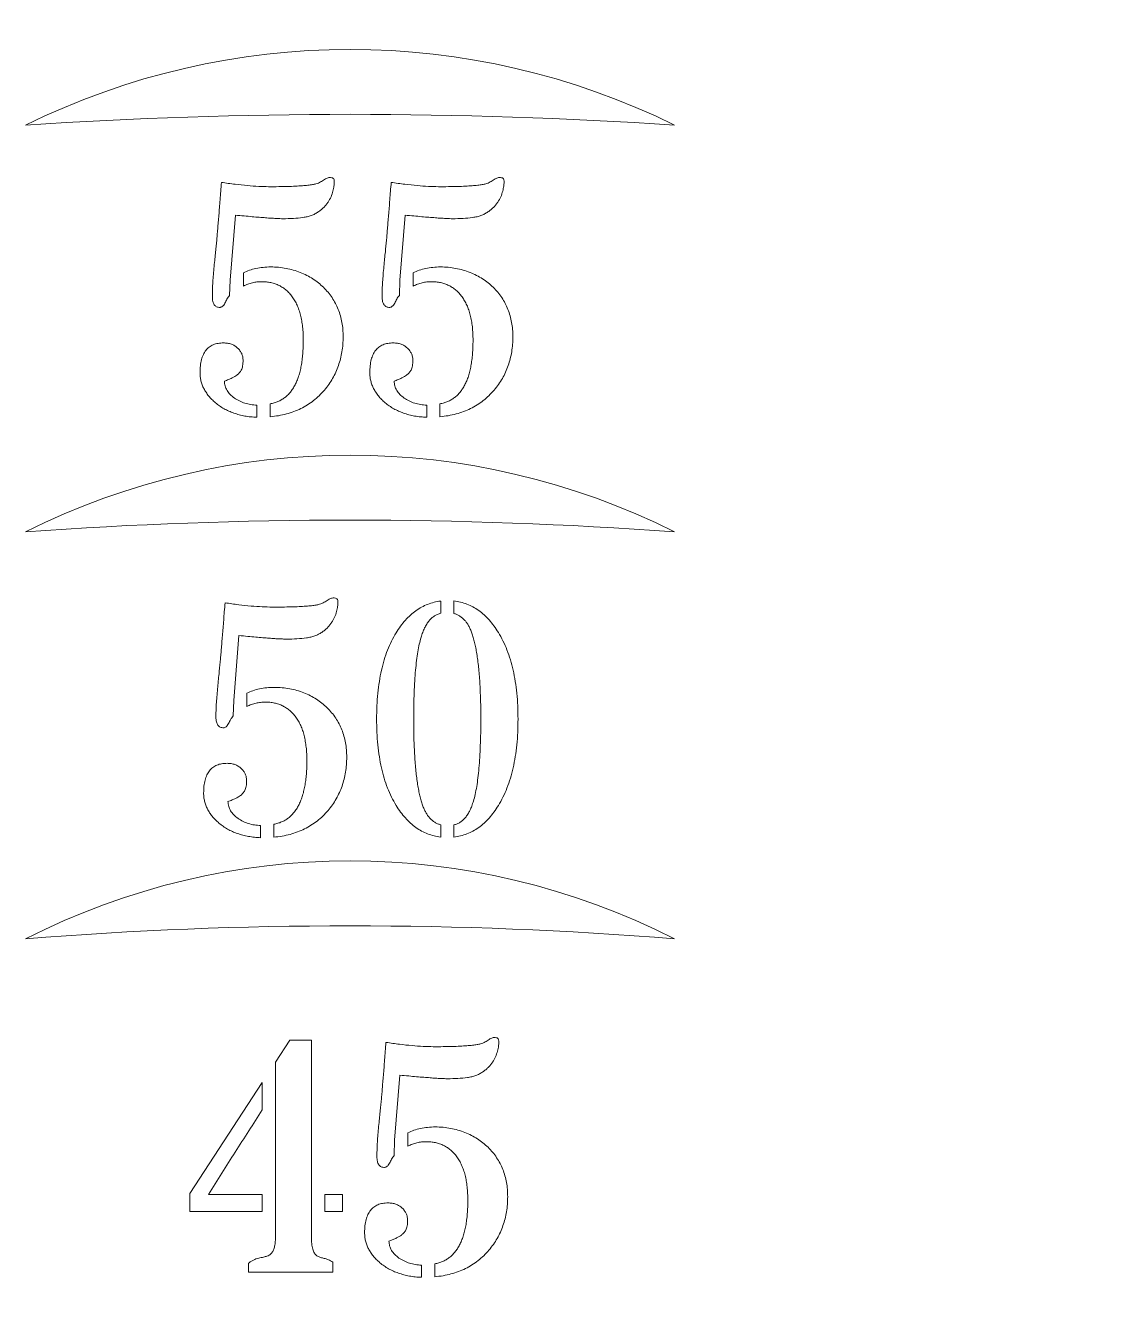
# Model space of a CAD drawing. Header units: millimetres. Extents: x -37.9 to 37.9, y -37.9 to 37.9.
# Drawn here: x -2 to 4.67, y 22.67 to 30.55 of the extents above; entities that cross this region are included whole.
import ezdxf

# ---------------------------------------------------------------- set-up
doc = ezdxf.new("R2010")
doc.units = ezdxf.units.MM

msp = doc.modelspace()

# ---------------------------------------------------------------- linework, layer by layer
at = {"color": 7, "linetype": 'Continuous', "lineweight": 15}
for p, q in [((-0.7071, 29.3786), (-0.7395, 28.9787)), ((0.3391, 29.3786), (0.3067, 28.9787)), ((-0.6578, 28.9422), (-0.6578, 29.0231)), ((0.3884, 28.9422), (0.3884, 29.0231)), ((-0.7395, 28.9787), (-0.7427, 28.8833)), ((0.3067, 28.9787), (0.3035, 28.8833)), ((-0.4923, 28.1366), (-0.4923, 28.2163)), ((0.5539, 28.1366), (0.5539, 28.2163)), ((-0.574, 28.2084), (-0.574, 28.1333)), ((0.4722, 28.2084), (0.4722, 28.1333)), ((0.5582, 27.0011), (0.5582, 26.9255)), ((0.64, 26.9244), (0.64, 27.0023)), ((-0.685, 26.7883), (-0.7174, 26.3884)), ((-0.6357, 26.3519), (-0.6357, 26.4328)), ((-0.7174, 26.3884), (-0.7206, 26.293)), ((-0.5519, 25.6181), (-0.5519, 25.5431)), ((-0.4702, 25.5463), (-0.4702, 25.626)), ((0.5582, 25.623), (0.5582, 25.5463)), ((0.64, 25.5463), (0.64, 25.6219)), ((-0.4604, 24.1605), (-0.3717, 24.2957)), ((-0.3717, 24.2957), (-0.2377, 24.2957)), ((-0.2377, 24.2957), (-0.2377, 23.0729)), ((-0.4604, 23.0808), (-0.4604, 24.1605)), ((-0.9885, 23.3499), (-0.5421, 24.0344)), ((-0.5421, 24.0344), (-0.5413, 23.8669)), ((0.307, 24.0797), (0.2746, 23.6797)), ((0.3564, 23.6433), (0.3564, 23.7241)), ((0.2746, 23.6797), (0.2714, 23.5843)), ((-0.9885, 23.2404), (-0.9885, 23.3499)), ((-0.8732, 23.3449), (-0.5421, 23.3449)), ((-0.5421, 23.3449), (-0.5421, 23.2404)), ((-0.1551, 23.3438), (-0.0476, 23.3438)), ((-0.1551, 23.2395), (-0.1551, 23.3438)), ((-0.0476, 23.3438), (-0.0476, 23.2395)), ((-0.5421, 23.2404), (-0.9885, 23.2404)), ((-0.0476, 23.2395), (-0.1551, 23.2395)), ((-0.6259, 22.865), (-0.6259, 22.9211)), ((-0.1066, 22.865), (-0.6259, 22.865)), ((-0.1066, 22.9272), (-0.1066, 22.865)), ((0.4401, 22.9094), (0.4401, 22.8344)), ((0.5219, 22.8376), (0.5219, 22.9173))]:
    msp.add_line(p, q, dxfattribs=at)
msp.add_circle((0, 0), 37.9, dxfattribs=at)
for centre, radius, start, end in [((0, 25.8817), 4.5184, 63.72762, 116.27238), ((0, 0), 30, 86.17745, 93.82255), ((0, 23.4337), 4.4663, 63.39726, 116.60274), ((0, 0), 27.5, 85.82935, 94.17065), ((0, 20.9944), 4.4056, 63.00157, 116.99843), ((0, 0), 25, 85.41143, 94.58857)]:
    msp.add_arc(centre, radius, start, end, dxfattribs=at)
for points, knots in [([(-0.8224, 29.2201), (-0.8213, 29.2319), (-0.8191, 29.2564), (-0.8159, 29.2946), (-0.8128, 29.3356), (-0.8088, 29.3792), (-0.8051, 29.4256), (-0.8014, 29.4748), (-0.7973, 29.5267), (-0.7944, 29.5623), (-0.7929, 29.5806)], [0, 0, 0, 0, 0.098052, 0.204143, 0.317473, 0.438979, 0.567723, 0.703707, 0.847799, 1, 1, 1, 1]), ([(-0.7929, 29.5806), (-0.7649, 29.5765), (-0.7116, 29.5688), (-0.635, 29.5607), (-0.5661, 29.5553), (-0.5226, 29.5545), (-0.5022, 29.5541)], [0, 0, 0, 0, 0.290487, 0.553728, 0.790114, 1, 1, 1, 1]), ([(-0.5022, 29.5541), (-0.4815, 29.5541), (-0.4424, 29.5541), (-0.387, 29.5554), (-0.3384, 29.5569), (-0.2967, 29.5598), (-0.2617, 29.5622), (-0.2337, 29.5664), (-0.2121, 29.5704), (-0.2005, 29.575), (-0.1957, 29.5768)], [0, 0, 0, 0, 0.201565, 0.380456, 0.53859, 0.674179, 0.787186, 0.878992, 0.949712, 1, 1, 1, 1]), ([(-0.1957, 29.5768), (-0.1911, 29.579), (-0.1823, 29.583), (-0.1742, 29.5881), (-0.1703, 29.5906)], [0, 0, 0, 0, 0.5286859, 1, 1, 1, 1]), ([(-0.1703, 29.5906), (-0.1662, 29.5936), (-0.1586, 29.5993), (-0.1469, 29.6052), (-0.1368, 29.6096), (-0.1253, 29.6108), (-0.1144, 29.61), (-0.1029, 29.6065), (-0.0973, 29.5951), (-0.0971, 29.583), (-0.0978, 29.57), (-0.0993, 29.5574), (-0.1021, 29.5428), (-0.107, 29.5206), (-0.1164, 29.4911), (-0.1295, 29.4697), (-0.1362, 29.4586)], [0, 0, 0, 0, 0.067083, 0.124886, 0.171458, 0.21145, 0.274352, 0.317362, 0.360371, 0.429757, 0.475889, 0.531276, 0.596277, 0.671079, 0.830493, 1, 1, 1, 1]), ([(0.2238, 29.2201), (0.2249, 29.2319), (0.2271, 29.2564), (0.2303, 29.2946), (0.2334, 29.3356), (0.2374, 29.3792), (0.2411, 29.4256), (0.2448, 29.4748), (0.2489, 29.5267), (0.2518, 29.5623), (0.2533, 29.5806)], [0, 0, 0, 0, 0.098052, 0.204143, 0.317473, 0.438979, 0.567723, 0.703707, 0.847799, 1, 1, 1, 1]), ([(0.2533, 29.5806), (0.2813, 29.5765), (0.3346, 29.5688), (0.4112, 29.5607), (0.4801, 29.5553), (0.5236, 29.5545), (0.544, 29.5541)], [0, 0, 0, 0, 0.290487, 0.553728, 0.790114, 1, 1, 1, 1]), ([(0.544, 29.5541), (0.5647, 29.5541), (0.6038, 29.5541), (0.6592, 29.5554), (0.7078, 29.5569), (0.7495, 29.5598), (0.7845, 29.5622), (0.8125, 29.5664), (0.8341, 29.5704), (0.8457, 29.575), (0.8505, 29.5768)], [0, 0, 0, 0, 0.201565, 0.380456, 0.53859, 0.674179, 0.787186, 0.878992, 0.949712, 1, 1, 1, 1]), ([(0.8505, 29.5768), (0.8551, 29.579), (0.8639, 29.583), (0.8721, 29.5881), (0.8759, 29.5906)], [0, 0, 0, 0, 0.528686, 1, 1, 1, 1]), ([(0.8759, 29.5906), (0.88, 29.5936), (0.8876, 29.5993), (0.8993, 29.6052), (0.9094, 29.6096), (0.9209, 29.6108), (0.9318, 29.61), (0.9433, 29.6065), (0.949, 29.5951), (0.9491, 29.583), (0.9484, 29.57), (0.9469, 29.5574), (0.9442, 29.5428), (0.9392, 29.5206), (0.9298, 29.4911), (0.9168, 29.4697), (0.9101, 29.4586)], [0, 0, 0, 0, 0.067083, 0.124886, 0.171458, 0.21145, 0.274352, 0.317362, 0.360371, 0.429757, 0.475889, 0.531276, 0.596277, 0.671079, 0.830493, 1, 1, 1, 1]), ([(-0.1362, 29.4586), (-0.14, 29.4531), (-0.1479, 29.4417), (-0.1624, 29.4265), (-0.1785, 29.4116), (-0.1968, 29.3981), (-0.2171, 29.3859), (-0.2396, 29.376), (-0.2645, 29.3687), (-0.3012, 29.3623), (-0.3514, 29.3581), (-0.399, 29.3568), (-0.435, 29.3572), (-0.4592, 29.3587), (-0.4884, 29.3598), (-0.5225, 29.3629), (-0.5617, 29.3655), (-0.6057, 29.3695), (-0.6548, 29.3738), (-0.6891, 29.377), (-0.7071, 29.3786)], [0, 0, 0, 0, 0.033528, 0.068396, 0.104303, 0.142273, 0.181045, 0.221706, 0.264044, 0.309239, 0.406769, 0.513568, 0.545454, 0.585596, 0.633964, 0.69065, 0.755562, 0.828776, 0.910255, 1, 1, 1, 1]), ([(0.9101, 29.4586), (0.9062, 29.4531), (0.8983, 29.4417), (0.8838, 29.4265), (0.8677, 29.4116), (0.8494, 29.3981), (0.8291, 29.3859), (0.8066, 29.376), (0.7817, 29.3687), (0.745, 29.3623), (0.6948, 29.3581), (0.6472, 29.3568), (0.6112, 29.3572), (0.587, 29.3587), (0.5578, 29.3598), (0.5237, 29.3629), (0.4845, 29.3655), (0.4405, 29.3695), (0.3914, 29.3738), (0.3571, 29.377), (0.3391, 29.3786)], [0, 0, 0, 0, 0.033528, 0.068396, 0.104303, 0.142273, 0.181045, 0.221706, 0.264044, 0.309239, 0.406769, 0.513568, 0.545454, 0.585596, 0.633964, 0.69065, 0.755562, 0.828776, 0.910255, 1, 1, 1, 1]), ([(-0.849, 28.8763), (-0.8489, 28.8889), (-0.8486, 28.9154), (-0.8468, 28.957), (-0.8434, 29.0021), (-0.8395, 29.0497), (-0.835, 29.0971), (-0.83, 29.1417), (-0.8265, 29.1823), (-0.8237, 29.208), (-0.8224, 29.2201)], [0, 0, 0, 0, 0.109996, 0.230239, 0.361703, 0.503485, 0.645418, 0.775566, 0.893676, 1, 1, 1, 1]), ([(0.1972, 28.8763), (0.1973, 28.8889), (0.1976, 28.9154), (0.1994, 28.957), (0.2028, 29.0021), (0.2068, 29.0497), (0.2112, 29.0971), (0.2162, 29.1417), (0.2197, 29.1823), (0.2225, 29.208), (0.2238, 29.2201)], [0, 0, 0, 0, 0.109996, 0.230239, 0.361703, 0.503485, 0.645418, 0.775566, 0.893676, 1, 1, 1, 1]), ([(-0.6578, 29.0231), (-0.6456, 29.0288), (-0.6206, 29.0405), (-0.5796, 29.0515), (-0.5354, 29.0581), (-0.4888, 29.0603), (-0.4413, 29.0583), (-0.3948, 29.0519), (-0.35, 29.0413), (-0.3072, 29.0269), (-0.267, 29.0083), (-0.2294, 28.9871), (-0.195, 28.9625), (-0.1744, 28.9437), (-0.1642, 28.9343)], [0, 0, 0, 0, 0.076069, 0.15542, 0.23883, 0.32798, 0.418753, 0.506979, 0.592835, 0.678179, 0.76156, 0.842551, 0.921717, 1, 1, 1, 1]), ([(0.3884, 29.0231), (0.4006, 29.0288), (0.4256, 29.0405), (0.4666, 29.0515), (0.5108, 29.0581), (0.5574, 29.0603), (0.6049, 29.0583), (0.6514, 29.0519), (0.6962, 29.0413), (0.739, 29.0269), (0.7792, 29.0083), (0.8168, 28.9871), (0.8512, 28.9625), (0.8718, 28.9437), (0.882, 28.9343)], [0, 0, 0, 0, 0.076069, 0.15542, 0.23883, 0.32798, 0.418753, 0.506979, 0.592835, 0.678179, 0.76156, 0.842551, 0.921717, 1, 1, 1, 1]), ([(-0.5457, 28.9688), (-0.5552, 28.9684), (-0.5741, 28.9677), (-0.6024, 28.9624), (-0.6306, 28.9545), (-0.6486, 28.9464), (-0.6578, 28.9422)], [0, 0, 0, 0, 0.244334, 0.489442, 0.740852, 1, 1, 1, 1]), ([(-0.2885, 28.6083), (-0.2888, 28.6224), (-0.2892, 28.6499), (-0.2924, 28.6898), (-0.2977, 28.7271), (-0.3048, 28.7619), (-0.3145, 28.7942), (-0.326, 28.824), (-0.3399, 28.8512), (-0.3559, 28.8757), (-0.3737, 28.8976), (-0.393, 28.917), (-0.4146, 28.9326), (-0.4375, 28.946), (-0.4622, 28.9562), (-0.4885, 28.9636), (-0.5166, 28.968), (-0.5359, 28.9685), (-0.5457, 28.9688)], [0, 0, 0, 0, 0.08471, 0.164973, 0.23988, 0.310891, 0.377958, 0.441941, 0.502272, 0.560907, 0.617363, 0.67146, 0.724486, 0.777074, 0.830217, 0.884203, 0.940945, 1, 1, 1, 1]), ([(-0.1642, 28.9343), (-0.1545, 28.9242), (-0.1354, 28.9041), (-0.1105, 28.871), (-0.0897, 28.8357), (-0.0727, 28.7984), (-0.0591, 28.7592), (-0.0501, 28.7178), (-0.0438, 28.6745), (-0.0433, 28.645), (-0.043, 28.6299)], [0, 0, 0, 0, 0.124524, 0.247069, 0.367907, 0.488907, 0.611691, 0.736996, 0.865568, 1, 1, 1, 1]), ([(0.5005, 28.9688), (0.491, 28.9684), (0.4721, 28.9677), (0.4438, 28.9624), (0.4156, 28.9545), (0.3976, 28.9464), (0.3884, 28.9422)], [0, 0, 0, 0, 0.244334, 0.489442, 0.740852, 1, 1, 1, 1]), ([(0.7577, 28.6083), (0.7574, 28.6224), (0.757, 28.6499), (0.7538, 28.6898), (0.7485, 28.7271), (0.7414, 28.7619), (0.7317, 28.7942), (0.7202, 28.824), (0.7063, 28.8512), (0.6903, 28.8757), (0.6725, 28.8976), (0.6532, 28.917), (0.6316, 28.9326), (0.6087, 28.946), (0.584, 28.9562), (0.5577, 28.9636), (0.5297, 28.968), (0.5103, 28.9685), (0.5005, 28.9688)], [0, 0, 0, 0, 0.08471, 0.164973, 0.23988, 0.310891, 0.377958, 0.441941, 0.502272, 0.560907, 0.617363, 0.67146, 0.724486, 0.777074, 0.830217, 0.884203, 0.940945, 1, 1, 1, 1]), ([(0.882, 28.9343), (0.8917, 28.9242), (0.9108, 28.9041), (0.9357, 28.871), (0.9566, 28.8357), (0.9735, 28.7984), (0.9871, 28.7592), (0.9961, 28.7178), (1.0024, 28.6745), (1.0029, 28.645), (1.0032, 28.6299)], [0, 0, 0, 0, 0.124524, 0.247069, 0.367907, 0.488907, 0.611691, 0.736996, 0.865568, 1, 1, 1, 1]), ([(-0.8017, 28.8103), (-0.8054, 28.8105), (-0.8125, 28.811), (-0.8225, 28.8139), (-0.8309, 28.8193), (-0.8374, 28.827), (-0.8429, 28.8363), (-0.8466, 28.8478), (-0.8484, 28.8614), (-0.8488, 28.8711), (-0.849, 28.8763)], [0, 0, 0, 0, 0.120975, 0.230146, 0.335533, 0.440968, 0.554461, 0.684616, 0.831931, 1, 1, 1, 1]), ([(-0.7427, 28.8833), (-0.7458, 28.8799), (-0.752, 28.8729), (-0.7589, 28.8607), (-0.7647, 28.8484), (-0.769, 28.8406), (-0.7711, 28.8369)], [0, 0, 0, 0, 0.250609, 0.511998, 0.76312, 1, 1, 1, 1]), ([(0.2445, 28.8103), (0.2408, 28.8105), (0.2337, 28.811), (0.2237, 28.8139), (0.2153, 28.8193), (0.2088, 28.827), (0.2033, 28.8363), (0.1996, 28.8478), (0.1978, 28.8614), (0.1974, 28.8711), (0.1972, 28.8763)], [0, 0, 0, 0, 0.120975, 0.230146, 0.335533, 0.440968, 0.554461, 0.684616, 0.831931, 1, 1, 1, 1]), ([(0.3035, 28.8833), (0.3004, 28.8799), (0.2942, 28.8729), (0.2873, 28.8607), (0.2815, 28.8484), (0.2772, 28.8406), (0.2752, 28.8369)], [0, 0, 0, 0, 0.250609, 0.511998, 0.76312, 1, 1, 1, 1]), ([(-0.7711, 28.8369), (-0.7736, 28.8329), (-0.7781, 28.8257), (-0.7857, 28.8172), (-0.7935, 28.8116), (-0.7991, 28.8107), (-0.8017, 28.8103)], [0, 0, 0, 0, 0.334632, 0.599578, 0.814978, 1, 1, 1, 1]), ([(0.2752, 28.8369), (0.2726, 28.8329), (0.2682, 28.8257), (0.2605, 28.8172), (0.2527, 28.8116), (0.2471, 28.8107), (0.2445, 28.8103)], [0, 0, 0, 0, 0.334632, 0.599578, 0.814978, 1, 1, 1, 1]), ([(-0.4923, 28.2163), (-0.484, 28.218), (-0.4677, 28.2215), (-0.4444, 28.2297), (-0.4228, 28.2406), (-0.4029, 28.2542), (-0.3844, 28.27), (-0.3675, 28.2884), (-0.3526, 28.3095), (-0.3386, 28.3326), (-0.3272, 28.3586), (-0.3165, 28.3868), (-0.3078, 28.4177), (-0.3009, 28.4511), (-0.2955, 28.4869), (-0.2913, 28.5252), (-0.2891, 28.5659), (-0.2887, 28.5939), (-0.2885, 28.6083)], [0, 0, 0, 0, 0.052848, 0.103574, 0.153106, 0.202793, 0.253011, 0.303982, 0.357734, 0.413368, 0.471871, 0.534489, 0.60058, 0.671087, 0.746411, 0.826146, 0.91041, 1, 1, 1, 1]), ([(-0.043, 28.6299), (-0.0433, 28.6141), (-0.0439, 28.5831), (-0.0497, 28.5375), (-0.0587, 28.4937), (-0.0713, 28.4515), (-0.0873, 28.4109), (-0.1074, 28.3724), (-0.1306, 28.3352), (-0.149, 28.3124), (-0.1583, 28.3009)], [0, 0, 0, 0, 0.132896, 0.260913, 0.386479, 0.509678, 0.631462, 0.753188, 0.875542, 1, 1, 1, 1]), ([(0.5539, 28.2163), (0.5622, 28.218), (0.5785, 28.2215), (0.6018, 28.2297), (0.6234, 28.2406), (0.6433, 28.2542), (0.6618, 28.27), (0.6787, 28.2884), (0.6936, 28.3095), (0.7077, 28.3326), (0.719, 28.3586), (0.7297, 28.3868), (0.7384, 28.4177), (0.7453, 28.4511), (0.7507, 28.4869), (0.7549, 28.5252), (0.7571, 28.5659), (0.7575, 28.5939), (0.7577, 28.6083)], [0, 0, 0, 0, 0.052848, 0.103574, 0.153106, 0.202793, 0.253011, 0.303982, 0.357734, 0.413368, 0.471871, 0.534489, 0.60058, 0.671087, 0.746411, 0.826146, 0.91041, 1, 1, 1, 1]), ([(1.0032, 28.6299), (1.0029, 28.6141), (1.0023, 28.5831), (0.9965, 28.5375), (0.9875, 28.4937), (0.9749, 28.4515), (0.9589, 28.4109), (0.9388, 28.3724), (0.9156, 28.3352), (0.8972, 28.3124), (0.8879, 28.3009)], [0, 0, 0, 0, 0.132896, 0.260913, 0.386479, 0.509678, 0.631462, 0.753188, 0.875542, 1, 1, 1, 1]), ([(-0.9249, 28.4083), (-0.9245, 28.4227), (-0.9237, 28.4496), (-0.9172, 28.4874), (-0.9059, 28.5196), (-0.89, 28.5462), (-0.869, 28.567), (-0.8433, 28.5817), (-0.813, 28.5901), (-0.7914, 28.5911), (-0.7801, 28.5916)], [0, 0, 0, 0, 0.161201, 0.303604, 0.429336, 0.542391, 0.650017, 0.757449, 0.872511, 1, 1, 1, 1]), ([(-0.7801, 28.5916), (-0.7716, 28.5913), (-0.7553, 28.5905), (-0.7319, 28.5846), (-0.7111, 28.5745), (-0.6931, 28.5608), (-0.6785, 28.5445), (-0.6677, 28.5264), (-0.661, 28.5068), (-0.6595, 28.4865), (-0.6601, 28.4674), (-0.662, 28.4505), (-0.6654, 28.4364), (-0.6716, 28.4216), (-0.6823, 28.4066), (-0.693, 28.3972), (-0.6984, 28.3926)], [0, 0, 0, 0, 0.08984, 0.172724, 0.252826, 0.332908, 0.410182, 0.48309, 0.554699, 0.627111, 0.697135, 0.756247, 0.807175, 0.849614, 0.925001, 1, 1, 1, 1]), ([(0.1213, 28.4083), (0.1217, 28.4227), (0.1225, 28.4496), (0.129, 28.4874), (0.1403, 28.5196), (0.1562, 28.5462), (0.1772, 28.567), (0.2029, 28.5817), (0.2332, 28.5901), (0.2548, 28.5911), (0.2661, 28.5916)], [0, 0, 0, 0, 0.161201, 0.303604, 0.429336, 0.542391, 0.650017, 0.757449, 0.872511, 1, 1, 1, 1]), ([(0.2661, 28.5916), (0.2746, 28.5913), (0.2909, 28.5905), (0.3143, 28.5846), (0.3351, 28.5745), (0.3531, 28.5608), (0.3677, 28.5445), (0.3785, 28.5264), (0.3852, 28.5068), (0.3867, 28.4865), (0.3861, 28.4674), (0.3842, 28.4505), (0.3808, 28.4364), (0.3747, 28.4216), (0.3639, 28.4066), (0.3532, 28.3972), (0.3478, 28.3926)], [0, 0, 0, 0, 0.08984, 0.172724, 0.252826, 0.332908, 0.410182, 0.48309, 0.554699, 0.627111, 0.697135, 0.756247, 0.807175, 0.849614, 0.925001, 1, 1, 1, 1]), ([(-0.8303, 28.2233), (-0.8378, 28.2299), (-0.8525, 28.243), (-0.8719, 28.2643), (-0.8879, 28.2867), (-0.9016, 28.3094), (-0.9118, 28.3331), (-0.9196, 28.3574), (-0.924, 28.3827), (-0.9246, 28.3997), (-0.9249, 28.4083)], [0, 0, 0, 0, 0.140417, 0.274158, 0.401649, 0.52471, 0.643379, 0.761579, 0.880216, 1, 1, 1, 1]), ([(-0.6984, 28.3926), (-0.7025, 28.3898), (-0.7119, 28.3834), (-0.7292, 28.3749), (-0.7505, 28.3652), (-0.7665, 28.3593), (-0.7751, 28.3561)], [0, 0, 0, 0, 0.175743, 0.399388, 0.676893, 1, 1, 1, 1]), ([(0.2159, 28.2233), (0.2084, 28.2299), (0.1937, 28.243), (0.1743, 28.2643), (0.1583, 28.2867), (0.1446, 28.3094), (0.1344, 28.3331), (0.1266, 28.3574), (0.1222, 28.3827), (0.1216, 28.3997), (0.1213, 28.4083)], [0, 0, 0, 0, 0.140417, 0.274158, 0.401649, 0.52471, 0.643379, 0.761579, 0.880216, 1, 1, 1, 1]), ([(0.3478, 28.3926), (0.3437, 28.3898), (0.3343, 28.3834), (0.317, 28.3749), (0.2957, 28.3652), (0.2797, 28.3593), (0.2711, 28.3561)], [0, 0, 0, 0, 0.175743, 0.399388, 0.676893, 1, 1, 1, 1]), ([(-0.7751, 28.3561), (-0.7741, 28.346), (-0.7721, 28.3261), (-0.7592, 28.2981), (-0.7397, 28.2726), (-0.713, 28.2511), (-0.6822, 28.2329), (-0.6482, 28.2194), (-0.6119, 28.2107), (-0.5868, 28.2092), (-0.574, 28.2084)], [0, 0, 0, 0, 0.11026, 0.2188, 0.333072, 0.459687, 0.59229, 0.724561, 0.859517, 1, 1, 1, 1]), ([(-0.1583, 28.3009), (-0.1688, 28.2892), (-0.1895, 28.2659), (-0.225, 28.2356), (-0.2627, 28.2088), (-0.3034, 28.1862), (-0.3467, 28.1675), (-0.3927, 28.1529), (-0.4415, 28.1423), (-0.4751, 28.1385), (-0.4923, 28.1366)], [0, 0, 0, 0, 0.123203, 0.244478, 0.365044, 0.485734, 0.60888, 0.734718, 0.864442, 1, 1, 1, 1]), ([(0.2711, 28.3561), (0.2721, 28.346), (0.2741, 28.3261), (0.287, 28.2981), (0.3065, 28.2726), (0.3332, 28.2511), (0.364, 28.2329), (0.398, 28.2194), (0.4343, 28.2107), (0.4594, 28.2092), (0.4722, 28.2084)], [0, 0, 0, 0, 0.11026, 0.2188, 0.333072, 0.459687, 0.59229, 0.724561, 0.859517, 1, 1, 1, 1]), ([(0.8879, 28.3009), (0.8774, 28.2892), (0.8567, 28.2659), (0.8212, 28.2356), (0.7835, 28.2088), (0.7428, 28.1862), (0.6996, 28.1675), (0.6535, 28.1529), (0.6047, 28.1423), (0.5711, 28.1385), (0.5539, 28.1366)], [0, 0, 0, 0, 0.123203, 0.2444782, 0.3650444, 0.4857339, 0.6088801, 0.7347179, 0.8644424, 1, 1, 1, 1]), ([(-0.574, 28.1333), (-0.5868, 28.134), (-0.6118, 28.1353), (-0.6484, 28.1408), (-0.6833, 28.1482), (-0.7163, 28.1586), (-0.7477, 28.1706), (-0.777, 28.1859), (-0.805, 28.2028), (-0.8219, 28.2164), (-0.8303, 28.2233)], [0, 0, 0, 0, 0.138519, 0.271744, 0.40024, 0.525032, 0.646292, 0.76471, 0.882682, 1, 1, 1, 1]), ([(0.4722, 28.1333), (0.4594, 28.134), (0.4344, 28.1353), (0.3978, 28.1408), (0.3629, 28.1482), (0.3299, 28.1586), (0.2985, 28.1706), (0.2692, 28.1859), (0.2412, 28.2028), (0.2243, 28.2164), (0.2159, 28.2233)], [0, 0, 0, 0, 0.138519, 0.271744, 0.40024, 0.525032, 0.646292, 0.76471, 0.882682, 1, 1, 1, 1]), ([(-0.8003, 26.6298), (-0.7992, 26.6416), (-0.797, 26.6661), (-0.7938, 26.7043), (-0.7907, 26.7453), (-0.7867, 26.7889), (-0.783, 26.8353), (-0.7792, 26.8845), (-0.7751, 26.9364), (-0.7723, 26.972), (-0.7708, 26.9903)], [0, 0, 0, 0, 0.098052, 0.204143, 0.317473, 0.438979, 0.567723, 0.703707, 0.847799, 1, 1, 1, 1]), ([(-0.7708, 26.9903), (-0.7428, 26.9863), (-0.6895, 26.9785), (-0.6129, 26.9704), (-0.544, 26.965), (-0.5005, 26.9642), (-0.4801, 26.9638)], [0, 0, 0, 0, 0.290487, 0.553728, 0.790114, 1, 1, 1, 1]), ([(-0.4801, 26.9638), (-0.4594, 26.9638), (-0.4202, 26.9638), (-0.3649, 26.9651), (-0.3163, 26.9666), (-0.2746, 26.9695), (-0.2396, 26.9719), (-0.2116, 26.9761), (-0.19, 26.9801), (-0.1784, 26.9847), (-0.1736, 26.9865)], [0, 0, 0, 0, 0.201565, 0.380456, 0.53859, 0.674179, 0.787186, 0.878992, 0.949712, 1, 1, 1, 1]), ([(-0.1736, 26.9865), (-0.169, 26.9887), (-0.1602, 26.9927), (-0.152, 26.9978), (-0.1482, 27.0003)], [0, 0, 0, 0, 0.5286859, 1, 1, 1, 1]), ([(-0.1482, 27.0003), (-0.1441, 27.0033), (-0.1365, 27.009), (-0.1248, 27.0149), (-0.1147, 27.0193), (-0.1032, 27.0205), (-0.0923, 27.0197), (-0.0807, 27.0162), (-0.0751, 27.0048), (-0.075, 26.9927), (-0.0757, 26.9797), (-0.0772, 26.9671), (-0.0799, 26.9525), (-0.0849, 26.9303), (-0.0943, 26.9008), (-0.1073, 26.8794), (-0.114, 26.8683)], [0, 0, 0, 0, 0.067083, 0.124886, 0.171458, 0.21145, 0.274352, 0.317362, 0.360371, 0.429757, 0.475889, 0.531276, 0.596277, 0.671079, 0.830493, 1, 1, 1, 1]), ([(0.2833, 26.8053), (0.2923, 26.8192), (0.3098, 26.8462), (0.3393, 26.8829), (0.371, 26.9146), (0.4045, 26.9418), (0.44, 26.9642), (0.4777, 26.9814), (0.5171, 26.9944), (0.5444, 26.9989), (0.5582, 27.0011)], [0, 0, 0, 0, 0.1419092, 0.2760452, 0.4035291, 0.5258024, 0.6450673, 0.7627089, 0.8801727, 1, 1, 1, 1]), ([(0.64, 27.0023), (0.6538, 27), (0.681, 26.9954), (0.7206, 26.9831), (0.7578, 26.9652), (0.7935, 26.9433), (0.8267, 26.9161), (0.8584, 26.8846), (0.8875, 26.8479), (0.9049, 26.8211), (0.9138, 26.8073)], [0, 0, 0, 0, 0.1203036, 0.237981, 0.3556853, 0.4749807, 0.59774, 0.7245456, 0.8586897, 1, 1, 1, 1]), ([(0.5582, 26.9255), (0.5514, 26.9237), (0.5379, 26.9199), (0.5191, 26.9095), (0.5018, 26.8958), (0.4855, 26.8791), (0.4714, 26.8583), (0.4582, 26.8346), (0.4464, 26.8074), (0.4403, 26.7878), (0.4371, 26.7775)], [0, 0, 0, 0, 0.105397, 0.209581, 0.318458, 0.433731, 0.558081, 0.692931, 0.838927, 1, 1, 1, 1]), ([(0.7071, 26.882), (0.702, 26.8872), (0.6921, 26.8973), (0.6756, 26.9097), (0.6582, 26.9191), (0.646, 26.9226), (0.64, 26.9244)], [0, 0, 0, 0, 0.271805, 0.525603, 0.767249, 1, 1, 1, 1]), ([(0.8055, 26.2743), (0.8054, 26.2946), (0.8054, 26.3342), (0.8042, 26.3921), (0.8021, 26.4469), (0.7996, 26.4987), (0.796, 26.5473), (0.7922, 26.593), (0.7866, 26.6355), (0.7815, 26.6751), (0.7746, 26.7115), (0.7673, 26.7449), (0.7597, 26.7754), (0.7504, 26.8026), (0.7415, 26.8272), (0.7307, 26.8482), (0.7199, 26.8667), (0.7112, 26.8771), (0.7071, 26.882)], [0, 0, 0, 0, 0.097732, 0.190338, 0.278311, 0.361185, 0.439478, 0.512718, 0.581507, 0.645257, 0.704689, 0.759264, 0.809508, 0.855792, 0.897389, 0.935031, 0.969035, 1, 1, 1, 1]), ([(-0.114, 26.8683), (-0.1179, 26.8628), (-0.1258, 26.8514), (-0.1403, 26.8362), (-0.1564, 26.8213), (-0.1747, 26.8078), (-0.195, 26.7956), (-0.2175, 26.7857), (-0.2423, 26.7784), (-0.2791, 26.772), (-0.3293, 26.7678), (-0.3768, 26.7665), (-0.4129, 26.7669), (-0.4371, 26.7684), (-0.4663, 26.7695), (-0.5004, 26.7726), (-0.5396, 26.7752), (-0.5836, 26.7792), (-0.6327, 26.7835), (-0.667, 26.7867), (-0.685, 26.7883)], [0, 0, 0, 0, 0.033528, 0.068396, 0.104303, 0.142273, 0.181045, 0.221706, 0.264044, 0.309239, 0.406769, 0.513568, 0.545454, 0.585596, 0.633964, 0.69065, 0.755562, 0.828776, 0.910255, 1, 1, 1, 1]), ([(0.1633, 26.2743), (0.1635, 26.3014), (0.1641, 26.3545), (0.1701, 26.4317), (0.1793, 26.5047), (0.1923, 26.5734), (0.2093, 26.6378), (0.2296, 26.698), (0.2539, 26.7539), (0.2736, 26.7884), (0.2833, 26.8053)], [0, 0, 0, 0, 0.147846, 0.288641, 0.421644, 0.548407, 0.668944, 0.783708, 0.894252, 1, 1, 1, 1]), ([(0.9138, 26.8073), (0.9235, 26.7902), (0.9434, 26.7554), (0.968, 26.6992), (0.9887, 26.6387), (1.0055, 26.574), (1.019, 26.5051), (1.028, 26.4318), (1.0342, 26.3545), (1.0347, 26.3014), (1.0349, 26.2743)], [0, 0, 0, 0, 0.106483, 0.217258, 0.332212, 0.452753, 0.579602, 0.712571, 0.852774, 1, 1, 1, 1]), ([(0.4371, 26.7775), (0.4334, 26.7638), (0.4256, 26.7343), (0.4165, 26.6867), (0.4091, 26.6329), (0.4027, 26.573), (0.3978, 26.507), (0.3945, 26.4349), (0.392, 26.3566), (0.3919, 26.3024), (0.3918, 26.2743)], [0, 0, 0, 0, 0.084401, 0.180106, 0.28717, 0.405959, 0.536536, 0.679013, 0.833489, 1, 1, 1, 1]), ([(-0.8269, 26.286), (-0.8268, 26.2986), (-0.8265, 26.3251), (-0.8247, 26.3667), (-0.8213, 26.4118), (-0.8173, 26.4594), (-0.8128, 26.5068), (-0.8079, 26.5514), (-0.8044, 26.592), (-0.8016, 26.6177), (-0.8003, 26.6298)], [0, 0, 0, 0, 0.109996, 0.230239, 0.361703, 0.503485, 0.645418, 0.775566, 0.893676, 1, 1, 1, 1]), ([(-0.6357, 26.4328), (-0.6235, 26.4385), (-0.5985, 26.4502), (-0.5575, 26.4612), (-0.5133, 26.4678), (-0.4667, 26.47), (-0.4192, 26.468), (-0.3727, 26.4616), (-0.3279, 26.451), (-0.2851, 26.4366), (-0.2449, 26.418), (-0.2073, 26.3968), (-0.1729, 26.3722), (-0.1523, 26.3534), (-0.1421, 26.3441)], [0, 0, 0, 0, 0.076069, 0.15542, 0.23883, 0.32798, 0.418753, 0.506979, 0.592835, 0.678179, 0.76156, 0.842551, 0.921717, 1, 1, 1, 1]), ([(-0.5236, 26.3785), (-0.533, 26.3781), (-0.552, 26.3774), (-0.5803, 26.3721), (-0.6085, 26.3642), (-0.6265, 26.3561), (-0.6357, 26.3519)], [0, 0, 0, 0, 0.244334, 0.489442, 0.740852, 1, 1, 1, 1]), ([(-0.2664, 26.018), (-0.2666, 26.0321), (-0.2671, 26.0596), (-0.2703, 26.0995), (-0.2756, 26.1368), (-0.2827, 26.1716), (-0.2924, 26.2039), (-0.3039, 26.2337), (-0.3178, 26.2609), (-0.3338, 26.2854), (-0.3516, 26.3073), (-0.3709, 26.3267), (-0.3925, 26.3423), (-0.4154, 26.3557), (-0.4401, 26.3659), (-0.4664, 26.3733), (-0.4944, 26.3777), (-0.5137, 26.3782), (-0.5236, 26.3785)], [0, 0, 0, 0, 0.08471, 0.164973, 0.23988, 0.310891, 0.377958, 0.441941, 0.502272, 0.560907, 0.617363, 0.67146, 0.724486, 0.777074, 0.830217, 0.884203, 0.940945, 1, 1, 1, 1]), ([(-0.1421, 26.3441), (-0.1324, 26.3339), (-0.1133, 26.3138), (-0.0884, 26.2807), (-0.0675, 26.2454), (-0.0506, 26.2081), (-0.037, 26.1689), (-0.0279, 26.1275), (-0.0217, 26.0842), (-0.0212, 26.0547), (-0.0209, 26.0396)], [0, 0, 0, 0, 0.124524, 0.247069, 0.367907, 0.488907, 0.611691, 0.736996, 0.865568, 1, 1, 1, 1]), ([(-0.7796, 26.22), (-0.7833, 26.2202), (-0.7904, 26.2207), (-0.8004, 26.2236), (-0.8088, 26.229), (-0.8153, 26.2367), (-0.8208, 26.246), (-0.8244, 26.2575), (-0.8263, 26.2711), (-0.8267, 26.2808), (-0.8269, 26.286)], [0, 0, 0, 0, 0.120975, 0.230146, 0.335533, 0.440968, 0.554461, 0.684616, 0.831931, 1, 1, 1, 1]), ([(-0.7489, 26.2466), (-0.7514, 26.2426), (-0.7559, 26.2354), (-0.7636, 26.2269), (-0.7714, 26.2213), (-0.777, 26.2204), (-0.7796, 26.22)], [0, 0, 0, 0, 0.334632, 0.599578, 0.814978, 1, 1, 1, 1]), ([(-0.7206, 26.293), (-0.7237, 26.2896), (-0.7299, 26.2826), (-0.7367, 26.2704), (-0.7426, 26.2581), (-0.7469, 26.2503), (-0.7489, 26.2466)], [0, 0, 0, 0, 0.250609, 0.511998, 0.76312, 1, 1, 1, 1]), ([(0.2833, 25.7421), (0.2736, 25.759), (0.2539, 25.7935), (0.2296, 25.8494), (0.2092, 25.9097), (0.1924, 25.9742), (0.1793, 26.043), (0.1702, 26.1163), (0.1641, 26.1938), (0.1635, 26.247), (0.1633, 26.2743)], [0, 0, 0, 0, 0.105527, 0.215839, 0.330364, 0.45116, 0.577658, 0.710907, 0.851934, 1, 1, 1, 1]), ([(0.3918, 26.2743), (0.3919, 26.2539), (0.3919, 26.2142), (0.3931, 26.1561), (0.3952, 26.1011), (0.3977, 26.0491), (0.4013, 26.0002), (0.4052, 25.9545), (0.4102, 25.9118), (0.4161, 25.8722), (0.4224, 25.8357), (0.4292, 25.8021), (0.4375, 25.7718), (0.4462, 25.7444), (0.4553, 25.7199), (0.466, 25.6989), (0.4768, 25.6806), (0.4853, 25.6702), (0.4893, 25.6654)], [0, 0, 0, 0, 0.097588, 0.190525, 0.278834, 0.362052, 0.440229, 0.513827, 0.582458, 0.646181, 0.705903, 0.7603, 0.810589, 0.856661, 0.898196, 0.935782, 0.969736, 1, 1, 1, 1]), ([(0.7602, 25.7687), (0.7639, 25.7824), (0.7717, 25.8117), (0.7809, 25.8594), (0.7882, 25.9134), (0.7946, 25.9735), (0.7995, 26.0398), (0.8028, 26.1123), (0.8054, 26.1912), (0.8054, 26.2459), (0.8055, 26.2743)], [0, 0, 0, 0, 0.083458, 0.178723, 0.285863, 0.404676, 0.535226, 0.67762, 0.832534, 1, 1, 1, 1]), ([(1.0349, 26.2743), (1.0347, 26.247), (1.0342, 26.1939), (1.028, 26.1165), (1.0191, 26.0433), (1.0054, 25.9745), (0.9887, 25.9098), (0.9681, 25.8492), (0.9433, 25.7931), (0.9235, 25.7583), (0.9138, 25.7413)], [0, 0, 0, 0, 0.147749, 0.287949, 0.420914, 0.547242, 0.66778, 0.783229, 0.89352, 1, 1, 1, 1]), ([(-0.4702, 25.626), (-0.4618, 25.6277), (-0.4455, 25.6312), (-0.4223, 25.6394), (-0.4007, 25.6503), (-0.3808, 25.6639), (-0.3623, 25.6797), (-0.3454, 25.6981), (-0.3305, 25.7192), (-0.3164, 25.7423), (-0.305, 25.7683), (-0.2944, 25.7965), (-0.2857, 25.8274), (-0.2788, 25.8608), (-0.2733, 25.8966), (-0.2692, 25.9349), (-0.267, 25.9756), (-0.2666, 26.0036), (-0.2664, 26.018)], [0, 0, 0, 0, 0.052848, 0.103574, 0.153106, 0.202793, 0.253011, 0.303982, 0.357734, 0.413368, 0.471871, 0.534489, 0.60058, 0.671087, 0.746411, 0.826146, 0.91041, 1, 1, 1, 1]), ([(-0.0209, 26.0396), (-0.0212, 26.0238), (-0.0218, 25.9928), (-0.0276, 25.9472), (-0.0366, 25.9034), (-0.0492, 25.8612), (-0.0652, 25.8206), (-0.0853, 25.7821), (-0.1085, 25.7449), (-0.1269, 25.7221), (-0.1362, 25.7106)], [0, 0, 0, 0, 0.132896, 0.260913, 0.386479, 0.509678, 0.631462, 0.753188, 0.875542, 1, 1, 1, 1]), ([(-0.9028, 25.818), (-0.9024, 25.8324), (-0.9016, 25.8593), (-0.8951, 25.8971), (-0.8838, 25.9293), (-0.8679, 25.9559), (-0.8469, 25.9767), (-0.8212, 25.9914), (-0.7909, 25.9998), (-0.7693, 26.0008), (-0.758, 26.0013)], [0, 0, 0, 0, 0.161201, 0.303604, 0.429336, 0.542391, 0.650017, 0.757449, 0.872511, 1, 1, 1, 1]), ([(-0.758, 26.0013), (-0.7495, 26.001), (-0.7331, 26.0002), (-0.7098, 25.9943), (-0.689, 25.9842), (-0.671, 25.9705), (-0.6564, 25.9542), (-0.6456, 25.9361), (-0.6389, 25.9165), (-0.6374, 25.8962), (-0.638, 25.8771), (-0.6399, 25.8602), (-0.6433, 25.8461), (-0.6494, 25.8313), (-0.6602, 25.8163), (-0.6709, 25.8069), (-0.6763, 25.8023)], [0, 0, 0, 0, 0.08984, 0.172724, 0.252826, 0.332908, 0.410182, 0.48309, 0.554699, 0.627111, 0.697135, 0.756247, 0.807175, 0.849614, 0.925001, 1, 1, 1, 1]), ([(-0.8082, 25.633), (-0.8157, 25.6396), (-0.8304, 25.6527), (-0.8498, 25.674), (-0.8658, 25.6964), (-0.8795, 25.7191), (-0.8897, 25.7428), (-0.8975, 25.7671), (-0.9019, 25.7924), (-0.9025, 25.8095), (-0.9028, 25.818)], [0, 0, 0, 0, 0.140417, 0.274158, 0.401649, 0.52471, 0.643379, 0.761579, 0.880216, 1, 1, 1, 1]), ([(-0.6763, 25.8023), (-0.6804, 25.7995), (-0.6898, 25.7931), (-0.7071, 25.7846), (-0.7284, 25.7749), (-0.7444, 25.769), (-0.753, 25.7658)], [0, 0, 0, 0, 0.175743, 0.399388, 0.676893, 1, 1, 1, 1]), ([(0.64, 25.6219), (0.6467, 25.6237), (0.6601, 25.6272), (0.6787, 25.6373), (0.6959, 25.6507), (0.7117, 25.6675), (0.726, 25.688), (0.7391, 25.7117), (0.7509, 25.7388), (0.757, 25.7584), (0.7602, 25.7687)], [0, 0, 0, 0, 0.104276, 0.2084799, 0.3160394, 0.4310827, 0.5550799, 0.6908456, 0.8378329, 1, 1, 1, 1]), ([(-0.753, 25.7658), (-0.752, 25.7557), (-0.75, 25.7358), (-0.737, 25.7078), (-0.7176, 25.6823), (-0.6909, 25.6608), (-0.6601, 25.6426), (-0.6261, 25.6291), (-0.5898, 25.6204), (-0.5647, 25.6189), (-0.5519, 25.6181)], [0, 0, 0, 0, 0.11026, 0.2188, 0.333072, 0.459687, 0.59229, 0.724561, 0.859517, 1, 1, 1, 1]), ([(-0.1362, 25.7106), (-0.1467, 25.6989), (-0.1674, 25.6756), (-0.2029, 25.6453), (-0.2406, 25.6185), (-0.2812, 25.5959), (-0.3245, 25.5772), (-0.3706, 25.5626), (-0.4194, 25.552), (-0.453, 25.5482), (-0.4702, 25.5463)], [0, 0, 0, 0, 0.123203, 0.244478, 0.365044, 0.485734, 0.60888, 0.734718, 0.864442, 1, 1, 1, 1]), ([(0.5582, 25.5463), (0.5444, 25.5485), (0.5171, 25.553), (0.4777, 25.566), (0.44, 25.5832), (0.4045, 25.6056), (0.371, 25.6328), (0.3393, 25.6645), (0.3098, 25.7012), (0.2923, 25.7282), (0.2833, 25.7421)], [0, 0, 0, 0, 0.119827, 0.237291, 0.354933, 0.474198, 0.596471, 0.723955, 0.858091, 1, 1, 1, 1]), ([(0.9138, 25.7413), (0.9049, 25.7275), (0.8876, 25.7006), (0.8582, 25.6642), (0.8269, 25.6324), (0.7935, 25.6053), (0.7579, 25.5833), (0.7205, 25.5659), (0.6811, 25.5531), (0.6538, 25.5485), (0.64, 25.5463)], [0, 0, 0, 0, 0.1413332, 0.2748455, 0.4022656, 0.5250448, 0.6443594, 0.7617271, 0.879677, 1, 1, 1, 1]), ([(-0.5519, 25.5431), (-0.5647, 25.5437), (-0.5897, 25.545), (-0.6263, 25.5505), (-0.6612, 25.5579), (-0.6941, 25.5683), (-0.7256, 25.5803), (-0.7549, 25.5956), (-0.7829, 25.6125), (-0.7998, 25.6261), (-0.8082, 25.633)], [0, 0, 0, 0, 0.138519, 0.271744, 0.40024, 0.525032, 0.646292, 0.76471, 0.882682, 1, 1, 1, 1]), ([(0.4893, 25.6654), (0.4945, 25.6602), (0.5044, 25.65), (0.5213, 25.6376), (0.5392, 25.6283), (0.5519, 25.6248), (0.5582, 25.623)], [0, 0, 0, 0, 0.266551, 0.518297, 0.761589, 1, 1, 1, 1]), ([(0.1917, 23.9212), (0.1928, 23.9329), (0.1951, 23.9574), (0.1983, 23.9956), (0.2013, 24.0366), (0.2053, 24.0802), (0.2091, 24.1267), (0.2128, 24.1758), (0.2169, 24.2278), (0.2197, 24.2634), (0.2212, 24.2817)], [0, 0, 0, 0, 0.098052, 0.204143, 0.317473, 0.438979, 0.567723, 0.703707, 0.847799, 1, 1, 1, 1]), ([(0.2212, 24.2817), (0.2492, 24.2776), (0.3026, 24.2698), (0.3791, 24.2617), (0.448, 24.2563), (0.4915, 24.2555), (0.512, 24.2551)], [0, 0, 0, 0, 0.290487, 0.553728, 0.790114, 1, 1, 1, 1]), ([(0.512, 24.2551), (0.5327, 24.2551), (0.5718, 24.2551), (0.6272, 24.2565), (0.6758, 24.2579), (0.7175, 24.2608), (0.7524, 24.2632), (0.7804, 24.2674), (0.802, 24.2715), (0.8136, 24.276), (0.8185, 24.2779)], [0, 0, 0, 0, 0.201565, 0.380456, 0.53859, 0.674179, 0.787186, 0.878992, 0.949712, 1, 1, 1, 1]), ([(0.8185, 24.2779), (0.8231, 24.28), (0.8318, 24.2841), (0.84, 24.2892), (0.8439, 24.2916)], [0, 0, 0, 0, 0.528686, 1, 1, 1, 1]), ([(0.8439, 24.2916), (0.848, 24.2946), (0.8556, 24.3003), (0.8672, 24.3062), (0.8774, 24.3106), (0.8888, 24.3118), (0.8998, 24.3111), (0.9113, 24.3076), (0.9169, 24.2961), (0.917, 24.284), (0.9163, 24.271), (0.9148, 24.2584), (0.9121, 24.2438), (0.9071, 24.2217), (0.8977, 24.1922), (0.8847, 24.1707), (0.878, 24.1596)], [0, 0, 0, 0, 0.067083, 0.124886, 0.171458, 0.21145, 0.274352, 0.317362, 0.360371, 0.429757, 0.475889, 0.531276, 0.596277, 0.671079, 0.830493, 1, 1, 1, 1]), ([(0.878, 24.1596), (0.8742, 24.1541), (0.8663, 24.1428), (0.8517, 24.1275), (0.8356, 24.1127), (0.8174, 24.0991), (0.797, 24.0869), (0.7745, 24.077), (0.7497, 24.0697), (0.7129, 24.0633), (0.6628, 24.0591), (0.6152, 24.0578), (0.5792, 24.0582), (0.555, 24.0597), (0.5257, 24.0608), (0.4916, 24.0639), (0.4525, 24.0665), (0.4084, 24.0705), (0.3594, 24.0748), (0.325, 24.078), (0.307, 24.0797)], [0, 0, 0, 0, 0.033528, 0.068396, 0.104303, 0.142273, 0.181045, 0.221706, 0.264044, 0.309239, 0.406769, 0.513568, 0.545454, 0.585596, 0.633964, 0.69065, 0.755562, 0.828776, 0.910255, 1, 1, 1, 1]), ([(0.1652, 23.5773), (0.1653, 23.5899), (0.1656, 23.6164), (0.1673, 23.658), (0.1707, 23.7031), (0.1747, 23.7507), (0.1792, 23.7981), (0.1842, 23.8427), (0.1877, 23.8833), (0.1904, 23.909), (0.1917, 23.9212)], [0, 0, 0, 0, 0.109996, 0.230239, 0.361703, 0.503485, 0.645418, 0.775566, 0.893676, 1, 1, 1, 1]), ([(-0.5413, 23.8669), (-0.5691, 23.8232), (-0.6244, 23.7361), (-0.7079, 23.6061), (-0.791, 23.476), (-0.8457, 23.3888), (-0.8732, 23.3449)], [0, 0, 0, 0, 0.251239, 0.500632, 0.74912, 1, 1, 1, 1]), ([(0.3564, 23.7241), (0.3686, 23.7298), (0.3935, 23.7415), (0.4346, 23.7525), (0.4787, 23.7592), (0.5254, 23.7613), (0.5729, 23.7594), (0.6194, 23.7529), (0.6641, 23.7423), (0.7069, 23.7279), (0.7471, 23.7094), (0.7847, 23.6882), (0.8192, 23.6636), (0.8398, 23.6447), (0.85, 23.6354)], [0, 0, 0, 0, 0.076069, 0.15542, 0.23883, 0.32798, 0.418753, 0.506979, 0.592835, 0.678179, 0.76156, 0.842551, 0.921717, 1, 1, 1, 1]), ([(0.4685, 23.6698), (0.459, 23.6695), (0.44, 23.6688), (0.4118, 23.6635), (0.3836, 23.6555), (0.3655, 23.6474), (0.3564, 23.6433)], [0, 0, 0, 0, 0.244334, 0.489442, 0.740852, 1, 1, 1, 1]), ([(0.7256, 23.3093), (0.7254, 23.3234), (0.7249, 23.3509), (0.7217, 23.3908), (0.7165, 23.4281), (0.7094, 23.4629), (0.6996, 23.4952), (0.6881, 23.525), (0.6743, 23.5522), (0.6582, 23.5767), (0.6404, 23.5986), (0.6212, 23.618), (0.5995, 23.6337), (0.5767, 23.6471), (0.552, 23.6572), (0.5256, 23.6646), (0.4976, 23.669), (0.4783, 23.6696), (0.4685, 23.6698)], [0, 0, 0, 0, 0.08471, 0.164973, 0.23988, 0.310891, 0.377958, 0.441941, 0.502272, 0.560907, 0.617363, 0.67146, 0.724486, 0.777074, 0.830217, 0.884203, 0.940945, 1, 1, 1, 1]), ([(0.2125, 23.5113), (0.2087, 23.5116), (0.2017, 23.5121), (0.1916, 23.5149), (0.1832, 23.5203), (0.1768, 23.528), (0.1713, 23.5373), (0.1676, 23.5488), (0.1658, 23.5624), (0.1654, 23.5721), (0.1652, 23.5773)], [0, 0, 0, 0, 0.120975, 0.230146, 0.335533, 0.440968, 0.554461, 0.684616, 0.831931, 1, 1, 1, 1]), ([(0.2714, 23.5843), (0.2684, 23.5809), (0.2621, 23.5739), (0.2553, 23.5618), (0.2495, 23.5494), (0.2452, 23.5417), (0.2431, 23.5379)], [0, 0, 0, 0, 0.250609, 0.511998, 0.76312, 1, 1, 1, 1]), ([(0.85, 23.6354), (0.8596, 23.6252), (0.8788, 23.6051), (0.9036, 23.572), (0.9245, 23.5367), (0.9414, 23.4994), (0.9551, 23.4602), (0.9641, 23.4188), (0.9704, 23.3756), (0.9709, 23.346), (0.9711, 23.3309)], [0, 0, 0, 0, 0.124524, 0.247069, 0.367907, 0.488907, 0.611691, 0.736996, 0.865568, 1, 1, 1, 1]), ([(0.2431, 23.5379), (0.2406, 23.5339), (0.2361, 23.5268), (0.2284, 23.5183), (0.2207, 23.5126), (0.2151, 23.5117), (0.2125, 23.5113)], [0, 0, 0, 0, 0.334632, 0.599578, 0.814978, 1, 1, 1, 1]), ([(0.9711, 23.3309), (0.9708, 23.3151), (0.9703, 23.2842), (0.9644, 23.2386), (0.9555, 23.1947), (0.9429, 23.1525), (0.9269, 23.112), (0.9068, 23.0734), (0.8835, 23.0362), (0.8651, 23.0134), (0.8558, 23.0019)], [0, 0, 0, 0, 0.132896, 0.260913, 0.386479, 0.509678, 0.631462, 0.753188, 0.875542, 1, 1, 1, 1]), ([(0.0893, 23.1094), (0.0897, 23.1237), (0.0905, 23.1507), (0.097, 23.1884), (0.1082, 23.2206), (0.1242, 23.2472), (0.1451, 23.268), (0.1709, 23.2827), (0.2011, 23.2912), (0.2227, 23.2922), (0.2341, 23.2927)], [0, 0, 0, 0, 0.161201, 0.303604, 0.429336, 0.542391, 0.650017, 0.757449, 0.872511, 1, 1, 1, 1]), ([(0.2341, 23.2927), (0.2426, 23.2923), (0.2589, 23.2916), (0.2823, 23.2856), (0.303, 23.2755), (0.321, 23.2619), (0.3357, 23.2455), (0.3464, 23.2274), (0.3531, 23.2078), (0.3547, 23.1875), (0.3541, 23.1685), (0.3521, 23.1515), (0.3488, 23.1374), (0.3426, 23.1227), (0.3319, 23.1076), (0.3211, 23.0983), (0.3158, 23.0936)], [0, 0, 0, 0, 0.08984, 0.172724, 0.252826, 0.332908, 0.410182, 0.48309, 0.554699, 0.627111, 0.697135, 0.756247, 0.807175, 0.849614, 0.925001, 1, 1, 1, 1]), ([(0.5219, 22.9173), (0.5302, 22.919), (0.5465, 22.9225), (0.5698, 22.9307), (0.5913, 22.9417), (0.6112, 22.9552), (0.6297, 22.971), (0.6467, 22.9894), (0.6615, 23.0105), (0.6756, 23.0336), (0.687, 23.0597), (0.6976, 23.0879), (0.7063, 23.1187), (0.7132, 23.1521), (0.7187, 23.188), (0.7228, 23.2262), (0.7251, 23.267), (0.7254, 23.2949), (0.7256, 23.3093)], [0, 0, 0, 0, 0.052848, 0.103574, 0.153106, 0.202793, 0.253011, 0.303982, 0.357734, 0.413368, 0.471871, 0.534489, 0.60058, 0.671087, 0.746411, 0.826146, 0.91041, 1, 1, 1, 1]), ([(0.1838, 22.9243), (0.1763, 22.931), (0.1616, 22.944), (0.1422, 22.9653), (0.1262, 22.9878), (0.1125, 23.0104), (0.1023, 23.0342), (0.0945, 23.0584), (0.0901, 23.0837), (0.0896, 23.1008), (0.0893, 23.1094)], [0, 0, 0, 0, 0.140417, 0.274158, 0.401649, 0.52471, 0.643379, 0.761579, 0.880216, 1, 1, 1, 1]), ([(0.3158, 23.0936), (0.3117, 23.0908), (0.3023, 23.0844), (0.285, 23.0759), (0.2636, 23.0663), (0.2476, 23.0603), (0.239, 23.0571)], [0, 0, 0, 0, 0.175743, 0.399388, 0.676893, 1, 1, 1, 1]), ([(-0.4861, 22.9812), (-0.482, 22.9864), (-0.4729, 22.9977), (-0.466, 23.0209), (-0.4608, 23.0489), (-0.4605, 23.0695), (-0.4604, 23.0808)], [0, 0, 0, 0, 0.187448, 0.411675, 0.679983, 1, 1, 1, 1]), ([(-0.2377, 23.0729), (-0.2376, 23.0658), (-0.2374, 23.0523), (-0.2356, 23.0332), (-0.2328, 23.0163), (-0.2288, 23.0015), (-0.2236, 22.9888), (-0.2172, 22.9784), (-0.2095, 22.9701), (-0.2033, 22.9664), (-0.2003, 22.9646)], [0, 0, 0, 0, 0.1778653, 0.3368522, 0.4802012, 0.6066648, 0.7202012, 0.820889, 0.9121833, 1, 1, 1, 1]), ([(0.239, 23.0571), (0.24, 23.047), (0.242, 23.0271), (0.255, 22.9991), (0.2745, 22.9736), (0.3012, 22.9522), (0.332, 22.934), (0.366, 22.9205), (0.4023, 22.9117), (0.4273, 22.9102), (0.4401, 22.9094)], [0, 0, 0, 0, 0.11026, 0.2188, 0.333072, 0.459687, 0.59229, 0.724561, 0.859517, 1, 1, 1, 1]), ([(-0.6259, 22.9211), (-0.6211, 22.9248), (-0.6117, 22.9322), (-0.5962, 22.9408), (-0.5802, 22.9478), (-0.5637, 22.9521), (-0.5482, 22.9552), (-0.5346, 22.9585), (-0.5234, 22.9615), (-0.5113, 22.9643), (-0.4979, 22.9695), (-0.4901, 22.9773), (-0.4861, 22.9812)], [0, 0, 0, 0, 0.117552, 0.232648, 0.343572, 0.455458, 0.561845, 0.65123, 0.727319, 0.787824, 0.892793, 1, 1, 1, 1]), ([(-0.2003, 22.9646), (-0.1942, 22.9617), (-0.1811, 22.9556), (-0.1581, 22.951), (-0.1321, 22.9429), (-0.1156, 22.9327), (-0.1066, 22.9272)], [0, 0, 0, 0, 0.200075, 0.426435, 0.69058, 1, 1, 1, 1]), ([(0.8558, 23.0019), (0.8454, 22.9902), (0.8246, 22.9669), (0.7892, 22.9366), (0.7515, 22.9098), (0.7108, 22.8873), (0.6675, 22.8685), (0.6214, 22.854), (0.5727, 22.8433), (0.539, 22.8395), (0.5219, 22.8376)], [0, 0, 0, 0, 0.123203, 0.2444782, 0.3650444, 0.4857339, 0.6088801, 0.7347179, 0.8644424, 1, 1, 1, 1]), ([(0.4401, 22.8344), (0.4274, 22.835), (0.4023, 22.8364), (0.3658, 22.8418), (0.3309, 22.8492), (0.2979, 22.8597), (0.2664, 22.8716), (0.2371, 22.8869), (0.2092, 22.9038), (0.1923, 22.9175), (0.1838, 22.9243)], [0, 0, 0, 0, 0.138519, 0.271744, 0.40024, 0.525032, 0.646292, 0.76471, 0.882682, 1, 1, 1, 1])]:
    msp.add_open_spline(points, degree=3, knots=knots, dxfattribs=at)

doc.saveas('drawing.dxf')
